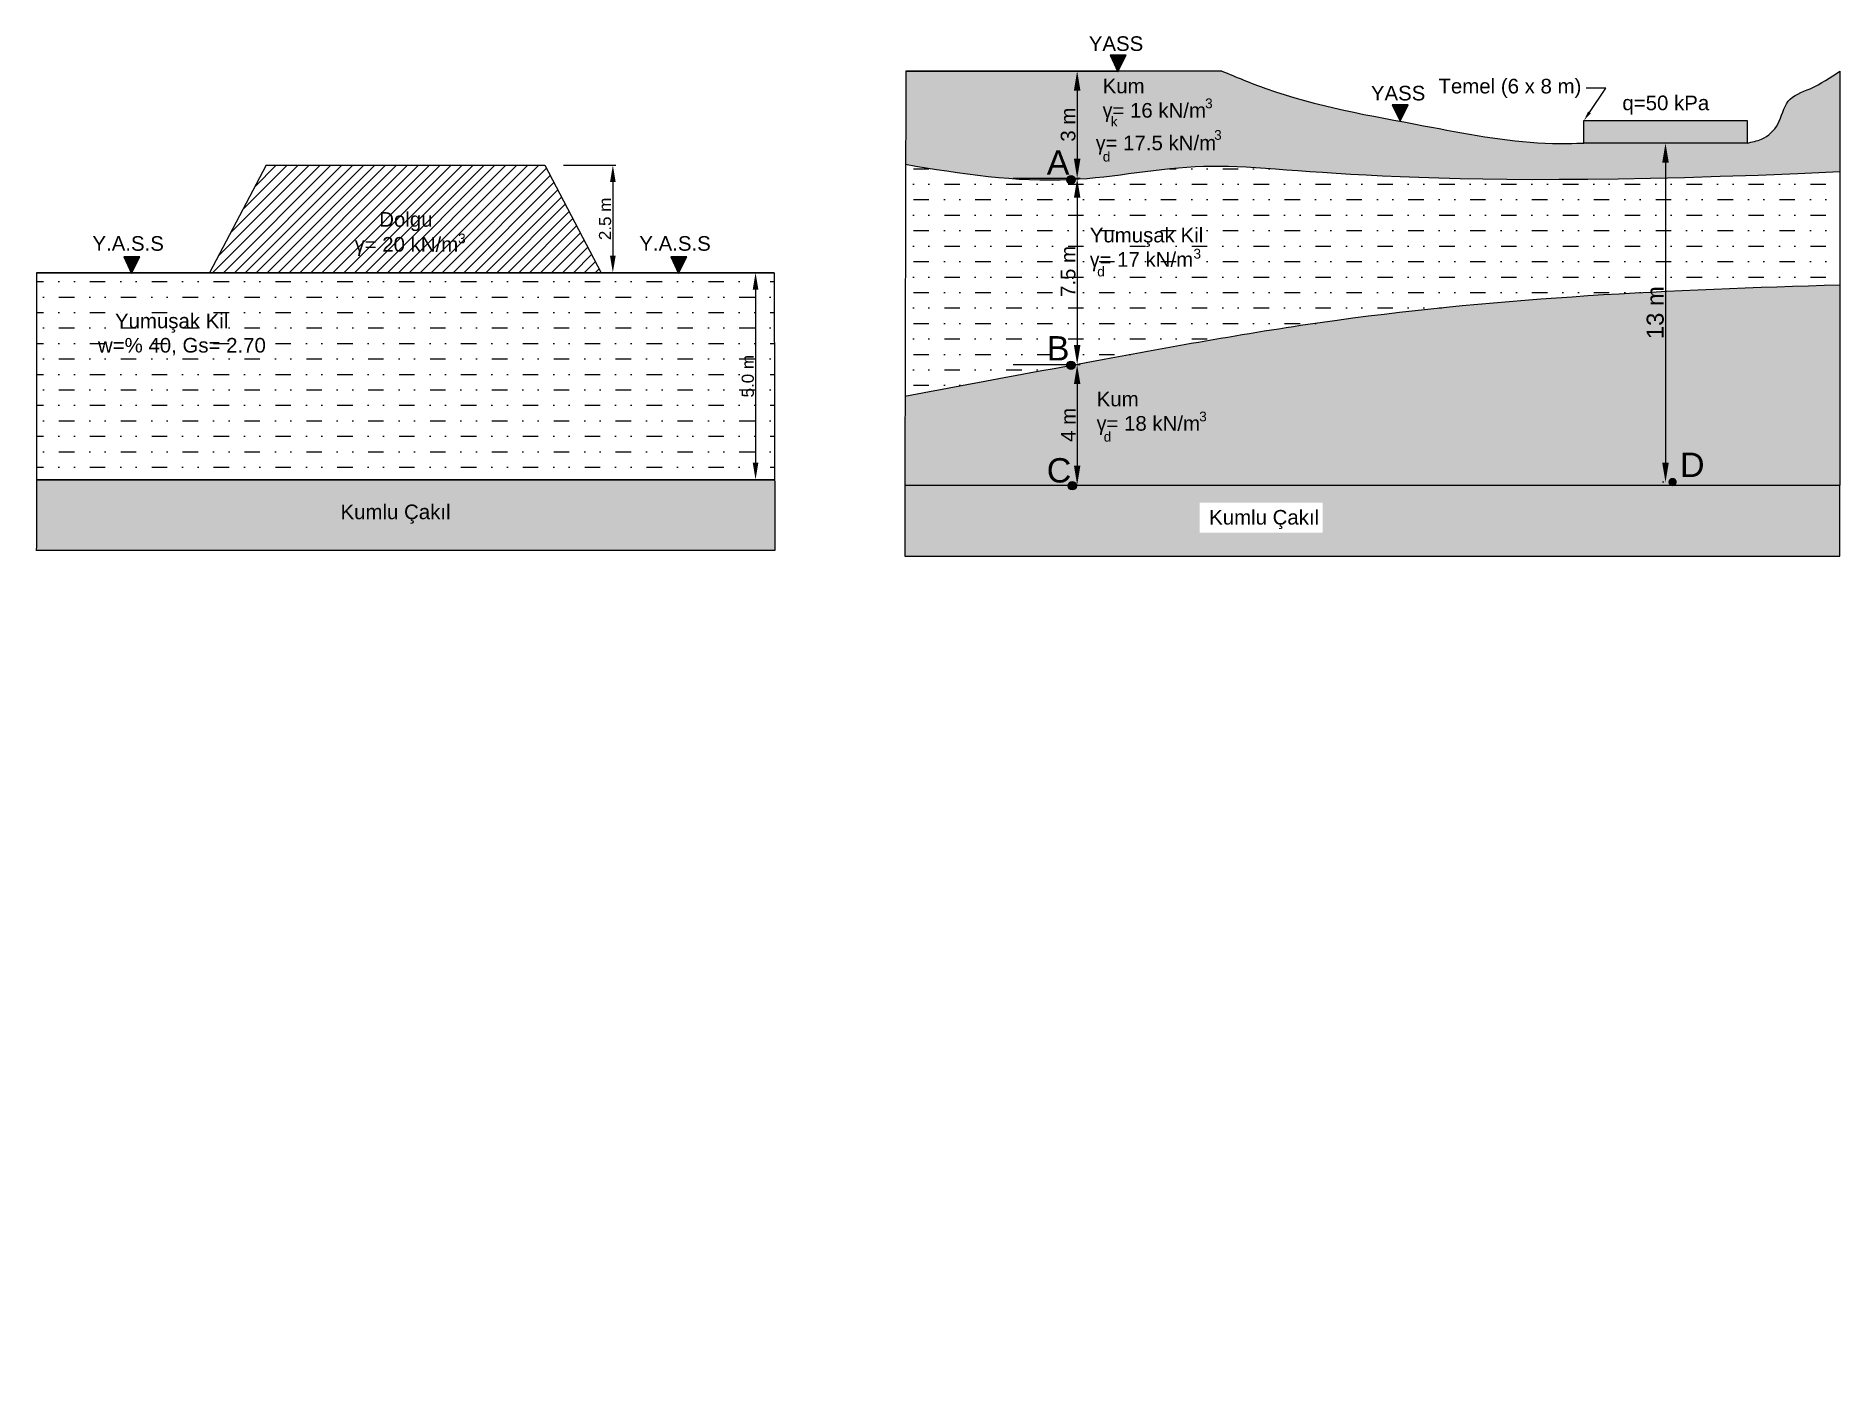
# Model space of a CAD drawing. Header units: millimetres. Extents: x 1113 to 1854, y 1893 to 2442.
import ezdxf
from ezdxf import colors
from ezdxf.entities.mleader import LeaderData, LeaderLine
from ezdxf.math import Vec2, Vec3

# ---------------------------------------------------------------- set-up
doc = ezdxf.new("R2010")
doc.units = ezdxf.units.MM
doc.styles.get("Standard").update_dxf_attribs({"font": 'arial.ttf'})
doc.dimstyles.new('ISO-25', dxfattribs={"dimtxt": 2.5, "dimasz": 2.5, "dimexe": 1.25, "dimexo": 0.625, "dimtad": 1, "dimtxsty": 'Standard', "dimcen": 2.5, "dimadec": 0, "dimazin": 0, "dimtfac": 1, "dimtmove": 0, "dimatfit": 3, "dimfxl": 1, "dimarcsym": 0})

# ---------------------------------------------------------------- blocks, each defined once
blk = doc.blocks.new('*D6')
at = {"color": 0, "lineweight": -2, "transparency": 16777216}
for p, q in [((1514.193118503229, 2427.711339740227), (1541.689256632962, 2427.711339740227)), ((1540.439256632962, 2419.711339740227), (1540.439256632962, 2391.675458269358)), ((1514.193118503229, 2383.675458269358), (1541.689256632962, 2383.675458269358))]:
    blk.add_line(p, q, dxfattribs=at)
at = {"color": 0, "transparency": 16777216}
for points in [[(1539.105923299629, 2419.711339740227), (1541.772589966296, 2419.711339740227), (1540.439256632962, 2427.711339740227)], [(1539.105923299629, 2391.675458269358), (1541.772589966296, 2391.675458269358), (1540.439256632962, 2383.675458269358)]]:
    blk.add_solid(points, dxfattribs=at)
at = {"layer": 'Defpoints', "color": 0, "transparency": 16777216}
for p in [(1513.568118503229, 2427.711339740227), (1513.568118503229, 2383.675458269358), (1540.439256632962, 2383.675458269358)]:
    blk.add_point(p, dxfattribs=at)
at = {"color": 0, "transparency": 16777216, "insert": (1536.748772321912, 2405.693399004793), "char_height": 6, "attachment_point": 5, "rotation": 90}
blk.add_mtext('3 m', dxfattribs=at)
blk = doc.blocks.new('*D4')
at = {"color": 0, "lineweight": -2, "transparency": 16777216}
for p, q in [((1514.193118503229, 2383.675458269358), (1541.689256632962, 2383.675458269358)), ((1540.439256632962, 2375.675458269358), (1540.439256632962, 2315.192464210217)), ((1514.818118503229, 2307.192464210217), (1541.689256632962, 2307.192464210217))]:
    blk.add_line(p, q, dxfattribs=at)
at = {"color": 0, "transparency": 16777216}
for points in [[(1539.105923299629, 2375.675458269358), (1541.772589966296, 2375.675458269358), (1540.439256632962, 2383.675458269358)], [(1539.105923299629, 2315.192464210217), (1541.772589966296, 2315.192464210217), (1540.439256632962, 2307.192464210217)]]:
    blk.add_solid(points, dxfattribs=at)
at = {"layer": 'Defpoints', "color": 0, "transparency": 16777216}
for p in [(1513.568118503229, 2383.675458269358), (1514.193118503229, 2307.192464210217), (1540.439256632962, 2307.192464210217)]:
    blk.add_point(p, dxfattribs=at)
at = {"color": 0, "transparency": 16777216, "insert": (1536.763097014954, 2345.433961239788), "char_height": 6, "attachment_point": 5, "rotation": 90}
blk.add_mtext('7.5 m', dxfattribs=at)
blk = doc.blocks.new('*D5')
at = {"color": 0, "lineweight": -2, "transparency": 16777216}
for p, q in [((1514.193118503229, 2307.192464210217), (1541.689256632962, 2307.192464210217)), ((1540.439256632962, 2299.192464210217), (1540.439256632962, 2265.72285238005)), ((1470.241324850789, 2257.72285238005), (1541.689256632962, 2257.72285238005))]:
    blk.add_line(p, q, dxfattribs=at)
at = {"color": 0, "transparency": 16777216}
for points in [[(1539.105923299629, 2299.192464210217), (1541.772589966296, 2299.192464210217), (1540.439256632962, 2307.192464210217)], [(1539.105923299629, 2265.72285238005), (1541.772589966296, 2265.72285238005), (1540.439256632962, 2257.72285238005)]]:
    blk.add_solid(points, dxfattribs=at)
at = {"layer": 'Defpoints', "color": 0, "transparency": 16777216}
for p in [(1513.568118503229, 2307.192464210217), (1469.616324850789, 2257.72285238005), (1540.439256632962, 2257.72285238005)]:
    blk.add_point(p, dxfattribs=at)
at = {"color": 0, "transparency": 16777216, "insert": (1536.812210248242, 2282.457658295134), "char_height": 6, "attachment_point": 5, "rotation": 90}
blk.add_mtext('4 m', dxfattribs=at)
blk = doc.blocks.new('*D7')
at = {"color": 0, "lineweight": -2, "transparency": 16777216}
for p, q in [((1781.411249923619, 2398.152280130863), (1780.786249923619, 2398.152280130863)), ((1782.036249923619, 2390.152280130863), (1782.036249923619, 2266.881127575436)), ((1781.411249923619, 2258.881127575436), (1780.786249923619, 2258.881127575436))]:
    blk.add_line(p, q, dxfattribs=at)
at = {"color": 0, "transparency": 16777216}
for points in [[(1780.702916590286, 2390.152280130863), (1783.369583256953, 2390.152280130863), (1782.036249923619, 2398.152280130863)], [(1780.702916590286, 2266.881127575436), (1783.369583256953, 2266.881127575436), (1782.036249923619, 2258.881127575436)]]:
    blk.add_solid(points, dxfattribs=at)
at = {"layer": 'Defpoints', "color": 0, "transparency": 16777216}
for p in [(1782.036249923619, 2398.152280130863), (1782.036249923619, 2258.881127575436), (1782.036249923619, 2258.881127575436)]:
    blk.add_point(p, dxfattribs=at)
at = {"color": 0, "transparency": 16777216, "insert": (1777.834851560727, 2328.51670385315), "char_height": 7, "attachment_point": 5, "rotation": 90}
blk.add_mtext('13 m', dxfattribs=at)
blk = doc.blocks.new('*D11')
at = {"color": 0, "lineweight": -2, "transparency": 16777216}
for p, q in [((1415.394315593625, 2344.938253462498), (1407.131841304531, 2344.938253462498)), ((1408.381841304531, 2337.938253462498), (1408.381841304531, 2266.94400978241)), ((1415.394315593625, 2259.94400978241), (1407.131841304531, 2259.94400978241))]:
    blk.add_line(p, q, dxfattribs=at)
at = {"color": 0, "transparency": 16777216}
for points in [[(1407.215174637864, 2337.938253462498), (1409.548507971198, 2337.938253462498), (1408.381841304531, 2344.938253462498)], [(1407.215174637864, 2266.94400978241), (1409.548507971198, 2266.94400978241), (1408.381841304531, 2259.94400978241)]]:
    blk.add_solid(points, dxfattribs=at)
at = {"layer": 'Defpoints', "color": 0, "transparency": 16777216}
for p in [(1416.019315593625, 2344.938253462498), (1408.381841304531, 2259.94400978241), (1416.019315593625, 2259.94400978241)]:
    blk.add_point(p, dxfattribs=at)
at = {"color": 0, "transparency": 16777216, "insert": (1405.203976365922, 2302.441131622455), "char_height": 5, "attachment_point": 5, "rotation": 90}
blk.add_mtext('5.0 m', dxfattribs=at)
blk = doc.blocks.new('*D12')
at = {"color": 0, "lineweight": -2, "transparency": 16777216}
for p, q in [((1329.491779619693, 2389.095644427721), (1351.027322065247, 2389.095644427721)), ((1349.777322065247, 2382.095644427721), (1349.777322065247, 2351.938253462498)), ((1345.644303646629, 2344.938253462498), (1351.027322065247, 2344.938253462498))]:
    blk.add_line(p, q, dxfattribs=at)
at = {"color": 0, "transparency": 16777216}
for points in [[(1348.610655398581, 2382.095644427721), (1350.943988731914, 2382.095644427721), (1349.777322065247, 2389.095644427721)], [(1348.610655398581, 2351.938253462498), (1350.943988731914, 2351.938253462498), (1349.777322065247, 2344.938253462498)]]:
    blk.add_solid(points, dxfattribs=at)
at = {"layer": 'Defpoints', "color": 0, "transparency": 16777216}
for p in [(1328.866779619693, 2389.095644427721), (1345.019303646629, 2344.938253462498), (1349.777322065247, 2344.938253462498)]:
    blk.add_point(p, dxfattribs=at)
at = {"color": 0, "transparency": 16777216, "insert": (1346.599457126639, 2367.01694894511), "char_height": 5, "attachment_point": 5, "rotation": 90}
blk.add_mtext('2.5 m', dxfattribs=at)

msp = doc.modelspace()

# ---------------------------------------------------------------- hatches: boundary and pattern name
h = msp.add_hatch(color=256)
h.dxf.hatch_style = 1
h.paths.add_polyline_path([(1557.059446308319, 2427.711339740227), (1557.352746921756, 2427.711339740227), (1560.538530380679, 2434.20583994177), (1554.001089286028, 2434.20583994177)])
h = msp.add_hatch()
h.set_pattern_fill('AR-SAND', color=256, scale=0.2)
h.set_pattern_definition([(37.50000000000001, (0, 0), (-0.3200062591968091, 9.788264746586847), [0, -7.721600000000001, 0, -8.636000000000001, 0, -8.255]), (7.499999999999999, (0, 0), (8.990465662760053, 14.33650201136709), [0, -4.1656, 0, -6.959600000000001, 0, -2.667]), (327.5, (-6.2484, 0), (15.81984740482916, 0.02874369357091524), [0, -2.54, 0, -9.144, 0, -11.938]), (317.5, (-6.2484, 0), (15.27112904944594, 4.458586465144326), [0, -1.27, 0, -5.9944, 0, -6.858000000000001])])
edge = h.paths.add_edge_path()
edge.add_spline(control_points=[(1853.656788424717, 2339.801312772641), (1784.523147776606, 2337.881756419271), (1683.168331405214, 2333.25059302309), (1579.347265092542, 2314.460343803554), (1543.560490912423, 2307.851447602586), (1539.609629945778, 2307.120447319953)], knot_values=[51.09142818055687, 51.09142818055687, 51.09142818055687, 51.09142818055687, 258.1167340268864, 355.206801487546, 367.2576242075462, 367.2576242075462, 367.2576242075462, 367.2576242075462], degree=3, periodic=0)
edge.add_arc((1537.897264480955, 2306.93885007959), 1.721967782172214, 0, 6.053620181227984, ccw=False)
edge.add_arc((1537.897264480955, 2306.93885007959), 1.721967782172214, -165.07779884020158, 0, ccw=False)
edge.add_spline(control_points=[(1536.233367699517, 2306.49543092849), (1514.049594015159, 2302.386619131179), (1491.882206179237, 2298.239478742278), (1469.71484258178, 2294.09228165651)], knot_values=[370.6904889367721, 370.6904889367721, 370.6904889367721, 370.6904889367721, 438.3601103463938, 438.3601103463938, 438.3601103463938, 438.3601103463938], degree=3, periodic=0)
edge.add_line((1469.714842581781, 2294.09228165651), (1469.616324850789, 2257.72285238005))
edge.add_line((1469.616324850789, 2257.72285238005), (1536.699513081429, 2257.72285238005))
edge.add_arc((1538.401390547824, 2257.460581275629), 1.721967782172214, 8.760757362473328, 171.2392426375267, ccw=False)
edge.add_line((1540.10326801422, 2257.72285238005), (1772.933979826097, 2257.72285238005))
edge.add_line((1772.933979826097, 2257.72285238005), (1853.656788424717, 2257.72285238005))
edge.add_line((1853.656788424717, 2257.72285238005), (1853.656788424717, 2339.801312772641))
edge = h.paths.add_edge_path()
edge.add_spline(control_points=[(1539.622966502933, 2383.297523746945), (1557.162569427302, 2384.367153547882), (1610.647293346777, 2395.650511089506), (1665.188893678141, 2377.723087977272), (1853.656788424717, 2386.416403873425)], knot_values=[73.91962848384945, 73.91962848384945, 73.91962848384945, 73.91962848384945, 126.8638125059697, 235.5787372767186, 235.5787372767186, 235.5787372767186, 235.5787372767186], degree=3, periodic=0)
edge.add_line((1853.656788424717, 2386.416403873425), (1853.656788424717, 2427.711339740227))
edge.add_spline(control_points=[(1853.656788424717, 2427.711339740227), (1849.789200548398, 2425.107857328281), (1843.098775329619, 2420.604170549195), (1830.835705126265, 2416.652474673247), (1829.440624948482, 2405.645478020942), (1822.576842254505, 2399.538868334957), (1817.545926542032, 2398.551573936034), (1815.511261420347, 2398.152280130863)], knot_values=[0, 0, 0, 0, 14.23403352586159, 24.62303117906179, 34.91376710107303, 44.00202721621254, 50.17359575254635, 50.17359575254635, 50.17359575254635, 50.17359575254635], degree=3, periodic=0)
edge.add_line((1815.511261420347, 2398.152280130863), (1748.56123842688, 2398.152280130863))
edge.add_spline(control_points=[(1748.561238426891, 2398.152280130863), (1748.561238426891, 2398.152280130863), (1724.461770192576, 2397.084425640841), (1677.896420707726, 2406.490351880305), (1632.345921383974, 2414.184031624722), (1605.837559158647, 2425.213978656282), (1599.835630769397, 2427.711339740227)], knot_values=[0, 0, 0, 0, 25.23610483232576, 76.52925610723551, 143.081507453035, 162.5603622316825, 162.5603622316825, 162.5603622316825, 162.5603622316825], degree=3, periodic=0)
edge.add_line((1599.835630769397, 2427.711339740227), (1557.352746921756, 2427.711339740227))
edge.add_line((1557.352746921756, 2427.711339740227), (1557.203103869107, 2427.406279196057))
edge.add_line((1557.203103869107, 2427.406279196057), (1557.059446308319, 2427.711339740227))
edge.add_line((1557.059446308319, 2427.711339740227), (1470.076790698138, 2427.711339740227))
edge.add_line((1470.076790698138, 2427.711339740227), (1469.973111390359, 2389.436430099598))
edge.add_spline(control_points=[(1469.973111390359, 2389.436430099598), (1492.064353995232, 2385.711302761888), (1514.153182493226, 2382.23077667459), (1536.198849292668, 2383.123464354283)], knot_values=[3.941767423807927, 3.941767423807927, 3.941767423807927, 3.941767423807927, 70.47466656461101, 70.47466656461101, 70.47466656461101, 70.47466656461101], degree=3, periodic=0)
edge.add_arc((1537.919165155276, 2383.048056293034), 1.721967782172214, 8.32995239200551, 177.4901122842417, ccw=False)
h.paths.add_polyline_path([(1543.086425800766, 2274.188217640291), (1543.086425800766, 2291.160932510687), (1530.722169320547, 2291.160932510687), (1530.722169320547, 2274.188217640291)], flags=24)
h.paths.add_polyline_path([(1785.109408177371, 2315.679391438416), (1785.109408177371, 2340.919500578934), (1770.684442283783, 2340.919500578934), (1770.684442283783, 2315.679391438416)], flags=9)
h.paths.add_polyline_path([(1784.41688219497, 2255.601244765316), (1799.505558866184, 2255.601244765316), (1799.505558866184, 2276.208338899013), (1784.41688219497, 2276.208338899013)], flags=9)
h.paths.add_polyline_path([(1524.760537681636, 2253.164075015373), (1539.849214352851, 2253.164075015373), (1539.849214352851, 2273.77116914907), (1524.760537681636, 2273.77116914907)], flags=9)
h.paths.add_polyline_path([(1589.319948128905, 2281.696965884001), (1594.427724390842, 2281.696965884001), (1594.427724390842, 2289.93980353748), (1589.319948128905, 2289.93980353748)], flags=24)
h.paths.add_polyline_path([(1550.143916348631, 2273.396745453422), (1555.251692610569, 2273.396745453422), (1555.251692610569, 2281.639583106901), (1550.143916348631, 2281.639583106901)], flags=24)
h.paths.add_polyline_path([(1546.343228431629, 2276.521180652205), (1592.030642550847, 2276.521180652205), (1592.030642550847, 2299.158141871715), (1546.343228431629, 2299.158141871715)], flags=24)
h.paths.add_polyline_path([(1542.984106564749, 2397.30117526673), (1542.984106564749, 2414.273890137125), (1530.619850084531, 2414.273890137125), (1530.619850084531, 2397.30117526673)], flags=24)
h.paths.add_polyline_path([(1595.453900858015, 2397.273131967308), (1600.561677119952, 2397.273131967308), (1600.561677119952, 2405.515969620787), (1595.453900858015, 2405.515969620787)], flags=24)
h.paths.add_polyline_path([(1549.774108276156, 2388.385576736533), (1554.881884538093, 2388.385576736533), (1554.881884538093, 2396.628414390012), (1549.774108276156, 2396.628414390012)], flags=24)
h.paths.add_polyline_path([(1546.58300989205, 2391.663920556663), (1598.65128468301, 2391.663920556663), (1598.65128468301, 2405.517561508358), (1546.58300989205, 2405.517561508358)], flags=24)
h.paths.add_polyline_path([(1591.750342232898, 2410.245648292555), (1596.858118494836, 2410.245648292555), (1596.858118494836, 2418.488485946034), (1591.750342232898, 2418.488485946034)], flags=24)
h.paths.add_polyline_path([(1552.852083744729, 2402.800218855652), (1557.646081016216, 2402.800218855652), (1557.646081016216, 2411.043056509131), (1552.852083744729, 2411.043056509131)], flags=24)
h.paths.add_polyline_path([(1548.78279838736, 2405.031111458216), (1594.470212506578, 2405.031111458216), (1594.470212506578, 2427.668072677725), (1548.78279838736, 2427.668072677725)], flags=24)
h.paths.add_polyline_path([(1525.435844639344, 2379.728086769663), (1539.794644093642, 2379.728086769663), (1539.794644093642, 2400.33518090336), (1525.435844639344, 2400.33518090336)], flags=9)
h = msp.add_hatch(color=256)
h.dxf.hatch_style = 1
h.paths.add_polyline_path([(1672.891935243269, 2407.378456536364), (1673.185235856706, 2407.378456536364), (1676.371019315629, 2413.872956737906), (1669.833578220978, 2413.872956737906)])
h = msp.add_hatch(color=256)
h.dxf.hatch_style = 1
h.paths.add_polyline_path([(1815.511261420347, 2398.152280130863), (1815.511261420347, 2407.4265097242), (1748.561238426891, 2407.4265097242), (1748.561238426891, 2398.152280130863)])
h = msp.add_hatch()
h.set_pattern_fill('MUDST', color=256)
h.set_pattern_definition([(0, (0, 0), (12.7, 6.35), [6.35, -6.35, 0, -6.35, 0, -6.35])])
edge = h.paths.add_edge_path()
edge.add_spline(control_points=[(1853.656788424717, 2386.416403873425), (1665.188893678141, 2377.723087977272), (1610.647293346777, 2395.650511089506), (1557.162569427302, 2384.367153547882), (1539.622966502933, 2383.297523746945)], knot_values=[73.91962848384946, 73.91962848384946, 73.91962848384946, 73.91962848384946, 182.6345532545984, 235.5787372767186, 235.5787372767186, 235.5787372767186, 235.5787372767186], degree=3, periodic=0)
edge.add_arc((1537.919165155276, 2383.048056293034), 1.721967782172214, 0, 8.32995239200551, ccw=False)
edge.add_arc((1537.919165155276, 2383.048056293034), 1.721967782172215, -182.50988771575828, 0, ccw=False)
edge.add_spline(control_points=[(1536.198849292668, 2383.123464354283), (1514.153182493226, 2382.23077667459), (1492.064353995232, 2385.711302761888), (1469.973111390359, 2389.436430099598)], knot_values=[3.941767423807931, 3.941767423807931, 3.941767423807931, 3.941767423807931, 70.47466656461101, 70.47466656461101, 70.47466656461101, 70.47466656461101], degree=3, periodic=0)
edge.add_line((1469.973111390359, 2389.436430099598), (1469.71484258178, 2294.09228165651))
edge.add_spline(control_points=[(1469.71484258178, 2294.09228165651), (1491.882206179237, 2298.239478742278), (1514.049594015159, 2302.386619131179), (1536.233367699517, 2306.49543092849)], knot_values=[370.6904889367721, 370.6904889367721, 370.6904889367721, 370.6904889367721, 438.3601103463938, 438.3601103463938, 438.3601103463938, 438.3601103463938], degree=3, periodic=0)
edge.add_arc((1537.897264480955, 2306.93885007959), 1.721967782172214, 180, 194.9222011597984, ccw=False)
edge.add_arc((1537.897264480955, 2306.93885007959), 1.721967782172215, 6.053620181227984, 180, ccw=False)
edge.add_spline(control_points=[(1539.609629945778, 2307.120447319953), (1543.560490912423, 2307.851447602586), (1579.347265092542, 2314.460343803554), (1683.168331405214, 2333.25059302309), (1784.523147776606, 2337.881756419271), (1853.656788424717, 2339.801312772641)], knot_values=[51.09142818055687, 51.09142818055687, 51.09142818055687, 51.09142818055687, 63.14225090055709, 160.2323183612167, 367.2576242075462, 367.2576242075462, 367.2576242075462, 367.2576242075462], degree=3, periodic=0)
edge.add_line((1853.656788424717, 2339.801312772641), (1853.656788424717, 2386.416403873425))
h.paths.add_polyline_path([(1542.98819933419, 2333.524002167483), (1542.98819933419, 2357.487167242517), (1530.623942853972, 2357.487167242517), (1530.623942853972, 2333.524002167483)], flags=24)
h.paths.add_polyline_path([(1785.109408177371, 2315.679391438416), (1785.109408177371, 2340.919500578934), (1770.684442283783, 2340.919500578934), (1770.684442283783, 2315.679391438416)], flags=25)
h.paths.add_polyline_path([(1524.433116126384, 2303.42979608191), (1538.750987886275, 2303.42979608191), (1538.750987886275, 2324.036890215607), (1524.433116126384, 2324.036890215607)], flags=25)
h.paths.add_polyline_path([(1586.969905690339, 2348.535756984291), (1592.077681952277, 2348.535756984291), (1592.077681952277, 2356.77859463777), (1586.969905690339, 2356.77859463777)], flags=8)
h.paths.add_polyline_path([(1547.475033998972, 2341.221233996741), (1552.582810260909, 2341.221233996741), (1552.582810260909, 2349.46407165022), (1547.475033998972, 2349.46407165022)], flags=24)
h.paths.add_polyline_path([(1544.098636079534, 2343.812114098665), (1593.682537853067, 2343.812114098665), (1593.682537853067, 2366.449075318174), (1544.098636079534, 2366.449075318174)], flags=24)
h = msp.add_hatch()
h.set_pattern_fill('ANSI31', color=256)
h.set_pattern_definition([(45, (4.703616455972224, 315.6301745485139), (-2.245064030267288, 2.245064030267288), [])])
h.paths.add_polyline_path([(1207.368803395358, 2389.095644427721), (1184.162138412662, 2344.938253462498), (1345.019303646629, 2344.938253462498), (1321.812638663933, 2389.095644427721)])
h = msp.add_hatch(color=256)
h.dxf.hatch_style = 1
h.paths.add_polyline_path([(1539.641132937448, 2383.048056293034, 1), (1536.197197373103, 2383.048056293034, 1)])
h = msp.add_hatch(color=256)
h.dxf.hatch_style = 1
h.paths.add_polyline_path([(1155.507769246189, 2351.432753664041), (1148.970328151538, 2351.432753664041), (1152.028685173829, 2344.938253462498), (1152.321985787265, 2344.938253462498)])
h = msp.add_hatch(color=256)
h.dxf.hatch_style = 1
h.paths.add_polyline_path([(1380.088541714046, 2351.432753664041), (1373.551100619396, 2351.432753664041), (1376.609457641687, 2344.938253462498), (1376.902758255123, 2344.938253462498)])
h = msp.add_hatch()
h.set_pattern_fill('MUDST', color=256)
h.set_pattern_definition([(0, (4.703616455972224, 315.6301745485139), (12.7, 6.35), [6.35, -6.35, 0, -6.35, 0, -6.35])])
h.paths.add_polyline_path([(1113.162126465666, 2344.938253462498), (1113.162126465666, 2259.94400978241), (1416.190819043697, 2259.94400978241), (1416.019315593625, 2344.938253462498), (1341.721017491242, 2344.938253462498), (1341.571374438593, 2344.633192918328), (1341.427716877806, 2344.938253462498)])
h.paths.add_polyline_path([(1139.699215551238, 2315.351069787832), (1189.283117324771, 2315.351069787832), (1189.283117324771, 2327.71532626805), (1139.699215551238, 2327.71532626805)], flags=24)
h = msp.add_hatch(color=256)
h.dxf.hatch_style = 1
h.paths.add_polyline_path([(1539.619232263127, 2306.93885007959, 1), (1536.175296698782, 2306.93885007959, 1)])
h = msp.add_hatch()
h.set_pattern_fill('GRAVEL', color=256, scale=0.8)
h.set_pattern_definition([(228.0127875, (19.56424937964675, 22.54115740235949), (-162.5600000127665, -182.8799999886543), [2.73377152, -270.64386911652]), (184.969741, (17.73544937964675, 20.50915740235951), (243.839999903524, 20.32000115758339), [4.691237759999995, -464.4323911481917]), (132.5104471, (13.06184937964674, 20.10275740235949), (203.2000000858199, -223.5199999219677), [3.30785216, -327.4777823528]), (267.273689, (5.137049379646744, 15.0227574023595), (20.3200000425578, 406.3999999978651), [4.272036159999996, -422.9314994059038]), (292.83365418, (4.933849379646745, 10.7555574023595), (-101.6000000085073, 243.8399999964437), [4.189069599999996, -414.7184619627517]), (357.2736889999999, (6.559449379646745, 6.89475740235946), (-406.3999999978651, 20.32000004255783), [4.272036159999996, -422.9314994059038]), (37.69424047, (10.82664937964675, 6.691557402359535), (-264.1599999882872, -203.2000000152033), [5.64954928, -559.3049225139761]), (72.25532837, (15.29704937964675, 10.1459574023595), (142.2400000382343, 447.0399999878309), [5.33375616, -528.04205281524]), (121.42956562, (16.92264937964674, 15.22595740235948), (-162.560000023065, 264.1599999858082), [4.286504, -424.3643655896961]), (175.2363583, (14.68744937964675, 18.88355740235949), (223.5199999967962, -20.32000003511405), [4.893706239999996, -239.7914955999999]), (222.3974378, (9.810649379646744, 19.28995740235951), (-243.8399999921973, -223.5200000085119), [6.328623360000001, -626.5341800974161]), (138.81407483, (25.25384937964674, 14.81955740235946), (-142.2399999914681, 121.9200000099135), [2.16003632, -213.844526594752]), (171.4692344, (23.62824937964675, 16.2419574023595), (264.1600000071173, -40.63999995389874), [4.10945584, -406.83711197632]), (225, (19.56424937964675, 16.8515574023595), (-2.842170943040401e-15, -20.32000000000192), [2.87367472, -25.863144867424]), (203.19859051, (18.14184937964675, 19.28995740235951), (101.6000000027687, 40.63999999287467), [1.547530559999999, -153.2049789511518]), (291.80140949, (16.71944937964675, 18.6803574023595), (-20.32000000425197, 60.95999999858298), [2.18852496, -107.23802392]), (30.96375653, (17.53224937964674, 16.64835740235947), (60.96000000149107, 40.639999997769), [3.554557279999998, -114.9303852232799]), (161.56505118, (20.58024937964674, 18.47715740235947), (40.64000000106066, -20.31999999787003), [2.57029712, -61.687184934624]), (16.389540334, (4.933849379646745, 18.6803574023595), (203.2000000000012, 60.96000000000195), [3.600704, -356.470613380312]), (70.34617594, (8.388249379646744, 19.69635740235947), (-81.28000000743452, -223.5199999973633), [3.02079152, -299.0577254256]), (293.19859051, (20.58024937964674, 22.54115740235949), (-40.6399999929061, 101.6000000028423), [3.095040799999998, -151.6574687111518]), (343.6104596700001, (21.79944937964674, 19.69635740235947), (-203.2000000042583, 60.95999998578287), [3.600703999999998, -356.4706133803197]), (339.44395478, (4.933849379646745, 6.081957402359535), (-101.5999999999989, 40.64000000000168), [3.472281599999997, -170.1418745048479]), (294.7751406, (8.185049379646745, 4.862757402359534), (-101.6000001209354, 223.5199999450181), [2.90937696, -288.02874704576]), (66.80140949, (20.78344937964675, 2.221157402359495), (40.63999999361839, 101.6000000025544), [3.0950408, -151.657468711152]), (17.35402464, (22.00264937964674, 5.065957402359459), (-264.1599999947442, -81.2800000170597), [3.406261920000001, -337.2190078416]), (69.44395478, (10.82664937964675, 2.221157402359495), (-40.64000000070769, -101.5999999997171), [1.7361408, -171.878015304848]), (101.309932474, (19.56424937964675, 2.221157402359495), (-20.3200000000032, 81.28000000000296), [1.0361168, -102.575959716208]), (165.963756532, (19.36104937964675, 3.237157402359458), (60.95999999999611, -20.31999999999892), [4.189069600000001, -79.592436712552]), (186.00900596, (15.29704937964675, 4.253157402359534), (203.199999998923, 20.32000001063483), [3.882135999999998, -384.3309189066958]), (303.69006753, (17.53224937964674, 14.81955740235946), (-20.32000000282375, 40.63999999858962), [2.93059104, -70.33421087744]), (353.15722659, (19.15784937964675, 12.38115740235946), (345.4400000021255, -40.63999998191515), [5.11645408, -506.528072520248]), (60.9453959, (24.23784937964675, 11.77155740235946), (-81.2800000022375, -142.239999998722), [2.09206592, -207.11513854488]), (90, (25.25384937964674, 13.60035740235946), (-20.32, 20.32), [1.2192, -19.1008]), (120.25643716, (14.89064937964675, 4.862757402359534), (81.27999999005732, -142.2400000056784), [2.822935680000001, -279.4715261856]), (48.01278749999999, (13.46824937964674, 7.301157402359536), (162.5600000134027, 182.8799999880816), [5.467543040000001, -267.91009759652]), (0, (17.12584937964674, 11.3651574023595), (20.32, 20.32), [5.283200000000001, -15.0368]), (325.3048465, (22.40904937964675, 11.3651574023595), (203.2000000769723, -142.2399998900366), [3.21287648, -318.0745337931201]), (254.0546040999999, (25.05064937964675, 9.5363574023595), (-20.31999999858046, -81.28000000035797), [2.95863264, -144.973200310176]), (207.64597536, (24.23784937964675, 6.691557402359535), (-386.0800000141868, -203.199999973046), [4.817160799999995, -476.8997153835037]), (175.42607874, (19.97064937964674, 4.456357402359458), (-264.1599999999906, 20.31999999999583), [5.096235679999999, -504.52677164992])])
h.paths.add_polyline_path([(1112.931893541991, 2259.94400978241), (1112.931893541991, 2230.838664155386), (1416.249548517299, 2230.838664155386), (1416.249548517299, 2259.94400978241)])
h.paths.add_polyline_path([(1234.11997146243, 2240.36530360421), (1284.632931898992, 2240.36530360421), (1284.632931898992, 2252.729560084428), (1234.11997146243, 2252.729560084428)], flags=24)
h = msp.add_hatch(color=256)
h.dxf.hatch_style = 1
h.paths.add_polyline_path([(1786.652019132786, 2258.990832895406, 1), (1783.208083568442, 2258.990832895406, 1)])
h = msp.add_hatch()
h.set_pattern_fill('GRAVEL', color=256, scale=0.8)
h.set_pattern_definition([(228.0127875, (376.2486806884444, 20.31999999999999), (-162.5600000127665, -182.8799999886543), [2.73377152, -270.64386911652]), (184.969741, (374.4198806884444, 18.28800000000001), (243.839999903524, 20.32000115758339), [4.691237759999996, -464.4323911481918]), (132.5104471, (369.7462806884444, 17.88159999999999), (203.2000000858199, -223.5199999219677), [3.30785216, -327.4777823528]), (267.273689, (361.8214806884444, 12.80160000000001), (20.3200000425578, 406.3999999978651), [4.272036159999997, -422.9314994059038]), (292.83365418, (361.6182806884444, 8.534400000000005), (-101.6000000085073, 243.8399999964437), [4.189069599999997, -414.7184619627518]), (357.2736889999999, (363.2438806884444, 4.673599999999993), (-406.3999999978651, 20.32000004255783), [4.272036159999997, -422.9314994059038]), (37.69424047, (367.5110806884445, 4.470400000000012), (-264.1599999882872, -203.2000000152033), [5.64954928, -559.3049225139761]), (72.25532837, (371.9814806884444, 7.924800000000005), (142.2400000382343, 447.0399999878309), [5.33375616, -528.04205281524]), (121.42956562, (373.6070806884445, 13.00479999999999), (-162.560000023065, 264.1599999858082), [4.286504, -424.3643655896961]), (175.2363583, (371.3718806884444, 16.66239999999999), (223.5199999967962, -20.32000003511405), [4.893706239999997, -239.7914955999999]), (222.3974378, (366.4950806884444, 17.06880000000001), (-243.8399999921973, -223.5200000085119), [6.328623360000001, -626.5341800974161]), (138.81407483, (381.9382806884444, 12.5984), (-142.2399999914681, 121.9200000099135), [2.16003632, -213.844526594752]), (171.4692344, (380.3126806884444, 14.02080000000001), (264.1600000071173, -40.63999995389874), [4.10945584, -406.83711197632]), (225, (376.2486806884444, 14.63040000000001), (-2.842170943040401e-15, -20.32000000000192), [2.87367472, -25.863144867424]), (203.19859051, (374.8262806884445, 17.06880000000001), (101.6000000027687, 40.63999999287467), [1.547530559999999, -153.2049789511519]), (291.80140949, (373.4038806884444, 16.45920000000001), (-20.32000000425197, 60.95999999858298), [2.18852496, -107.23802392]), (30.96375653, (374.2166806884445, 14.4272), (60.96000000149107, 40.639999997769), [3.554557279999998, -114.93038522328]), (161.56505118, (377.2646806884444, 16.256), (40.64000000106066, -20.31999999787003), [2.57029712, -61.687184934624]), (16.389540334, (361.6182806884444, 16.45920000000001), (203.2000000000012, 60.96000000000195), [3.600704, -356.470613380312]), (70.34617594, (365.0726806884444, 17.4752), (-81.28000000743452, -223.5199999973633), [3.02079152, -299.0577254256]), (293.19859051, (377.2646806884444, 20.31999999999999), (-40.6399999929061, 101.6000000028423), [3.095040799999999, -151.6574687111519]), (343.6104596700001, (378.4838806884444, 17.4752), (-203.2000000042583, 60.95999998578287), [3.600703999999999, -356.4706133803198]), (339.44395478, (361.6182806884444, 3.860800000000012), (-101.5999999999989, 40.64000000000168), [3.472281599999998, -170.1418745048479]), (294.7751406, (364.8694806884444, 2.641600000000011), (-101.6000001209354, 223.5199999450181), [2.90937696, -288.02874704576]), (66.80140949, (377.4678806884444, 0), (40.63999999361839, 101.6000000025544), [3.0950408, -151.657468711152]), (17.35402464, (378.6870806884444, 2.844799999999992), (-264.1599999947442, -81.2800000170597), [3.406261920000001, -337.2190078416]), (69.44395478, (367.5110806884445, 0), (-40.64000000070769, -101.5999999997171), [1.7361408, -171.878015304848]), (101.309932474, (376.2486806884444, 0), (-20.3200000000032, 81.28000000000296), [1.0361168, -102.575959716208]), (165.963756532, (376.0454806884445, 1.015999999999991), (60.95999999999611, -20.31999999999892), [4.189069600000001, -79.592436712552]), (186.00900596, (371.9814806884444, 2.032000000000011), (203.199999998923, 20.32000001063483), [3.882135999999998, -384.3309189066958]), (303.69006753, (374.2166806884445, 12.5984), (-20.32000000282375, 40.63999999858962), [2.93059104, -70.33421087744]), (353.15722659, (375.8422806884444, 10.16), (345.4400000021255, -40.63999998191515), [5.11645408, -506.528072520248]), (60.9453959, (380.9222806884444, 9.550399999999996), (-81.2800000022375, -142.239999998722), [2.09206592, -207.11513854488]), (90, (381.9382806884444, 11.3792), (-20.32, 20.32), [1.2192, -19.1008]), (120.25643716, (371.5750806884444, 2.641600000000011), (81.27999999005732, -142.2400000056784), [2.822935680000001, -279.4715261856]), (48.01278749999999, (370.1526806884444, 5.080000000000013), (162.5600000134027, 182.8799999880816), [5.467543040000001, -267.91009759652]), (0, (373.8102806884444, 9.144000000000005), (20.32, 20.32), [5.283200000000001, -15.0368]), (325.3048465, (379.0934806884444, 9.144000000000005), (203.2000000769723, -142.2399998900366), [3.21287648, -318.0745337931201]), (254.0546040999999, (381.7350806884444, 7.315200000000004), (-20.31999999858046, -81.28000000035797), [2.95863264, -144.973200310176]), (207.64597536, (380.9222806884444, 4.470400000000012), (-386.0800000141868, -203.199999973046), [4.817160799999996, -476.8997153835038]), (175.42607874, (376.6550806884444, 2.235199999999992), (-264.1599999999906, 20.31999999999583), [5.096235679999999, -504.52677164992])])
h.paths.add_polyline_path([(1853.656788424717, 2257.72285238005), (1469.616324850789, 2257.72285238005), (1469.616324850789, 2228.617506753027), (1853.656788424717, 2228.617506753027)])
h.paths.add_polyline_path([(1590.804402771228, 2238.14414620185), (1641.31736320779, 2238.14414620185), (1641.31736320779, 2250.508402682069), (1590.804402771228, 2250.508402682069)], flags=16)
h = msp.add_hatch(color=256)
h.dxf.hatch_style = 1
h.paths.add_polyline_path([(1540.123358329996, 2257.460581275629, 1), (1536.679422765652, 2257.460581275629, 1)])
h = msp.add_hatch()
h.set_pattern_fill('AR-SAND', color=256, scale=0.2)
h.set_pattern_definition([(37.50000000000001, (0, -398.4032608262428), (-0.3200062591968091, 9.788264746586847), [0, -7.721600000000001, 0, -8.636000000000001, 0, -8.255]), (7.499999999999999, (0, -398.4032608262428), (8.990465662760053, 14.33650201136709), [0, -4.1656, 0, -6.959600000000001, 0, -2.667]), (327.5, (-6.2484, -398.4032608262428), (15.81984740482916, 0.02874369357091524), [0, -2.54, 0, -9.144, 0, -11.938]), (317.5, (-6.2484, -398.4032608262428), (15.27112904944594, 4.458586465144326), [0, -1.27, 0, -5.9944, 0, -6.858000000000001])])
h.paths.add_polyline_path([(1301.520613653882, 1893.270057686421), (1362.43716581284, 1893.270057686421), (1362.43716581284, 1923.452672645767), (1301.520613653882, 1923.452672645767)], flags=24)

# ---------------------------------------------------------------- linework, layer by layer
for p, q in [((1554.001089286028, 2434.20583994177), (1557.203103869107, 2427.406279196057)), ((1560.538530380679, 2434.20583994177), (1554.001089286028, 2434.20583994177)), ((1557.203103869107, 2427.406279196057), (1560.538530380679, 2434.20583994177)), ((1470.076790698138, 2427.711339740227), (1469.616324850789, 2257.72285238005)), ((1599.835630769397, 2427.711339740227), (1557.059446308319, 2427.711339740227)), ((1853.656788424717, 2427.711339740227), (1853.656788424717, 2257.72285238005)), ((1669.833578220978, 2413.872956737906), (1673.035592804057, 2407.073395992193)), ((1676.371019315629, 2413.872956737906), (1669.833578220978, 2413.872956737906)), ((1673.035592804057, 2407.073395992193), (1676.371019315629, 2413.872956737906)), ((1207.368803395358, 2389.095644427721), (1184.162138412662, 2344.938253462498)), ((1207.368803395358, 2389.095644427721), (1321.812638663933, 2389.095644427721)), ((1321.812638663933, 2389.095644427721), (1345.019303646629, 2344.938253462498)), ((1148.970328151538, 2351.432753664041), (1152.172342734616, 2344.633192918328)), ((1155.507769246189, 2351.432753664041), (1148.970328151538, 2351.432753664041)), ((1152.172342734616, 2344.633192918328), (1155.507769246189, 2351.432753664041)), ((1373.551100619396, 2351.432753664041), (1376.753115202474, 2344.633192918328)), ((1380.088541714046, 2351.432753664041), (1373.551100619396, 2351.432753664041)), ((1376.753115202474, 2344.633192918328), (1380.088541714046, 2351.432753664041)), ((1113.162126465666, 2344.938253462498), (1113.162126465666, 2232.654408385448)), ((1184.162138412662, 2344.938253462498), (1345.019303646629, 2344.938253462498)), ((1416.019315593625, 2344.938253462498), (1416.249548517299, 2230.838664155386)), ((1112.931893541991, 2259.94400978241), (1416.249548517299, 2259.94400978241)), ((1416.019315593625, 2259.94400978241), (1113.162126465666, 2259.94400978241)), ((1469.616324850789, 2257.72285238005), (1772.933979826097, 2257.72285238005)), ((1469.616324850789, 2257.72285238005), (1469.616324850789, 2228.617506753027)), ((1772.933979826097, 2257.72285238005), (1853.656788424717, 2257.72285238005)), ((1853.656788424717, 2228.617506753027), (1853.656788424717, 2257.72285238005)), ((1853.656788424717, 2228.617506753027), (1853.656788424717, 2257.72285238005)), ((1113.162126465666, 2232.654408385448), (1112.931893541991, 2230.838664155386)), ((1416.249548517299, 2230.838664155386), (1112.931893541991, 2230.838664155386)), ((1469.616324850789, 2228.617506753027), (1772.933979826097, 2228.617506753027)), ((1772.933979826097, 2228.617506753027), (1853.656788424717, 2228.617506753027))]:
    msp.add_line(p, q)
at = {"lineweight": 30}
for p, q in [((1470.076790698138, 2427.711339740227), (1557.059446308319, 2427.711339740227)), ((1113.162126465666, 2344.938253462498), (1416.019315593625, 2344.938253462498))]:
    msp.add_line(p, q, dxfattribs=at)
msp.add_lwpolyline([(1748.561238426891, 2407.4265097242), (1815.511261420347, 2407.4265097242), (1815.511261420347, 2398.152280130863), (1748.561238426891, 2398.152280130863)], close=True)
for centre in [(1537.919165155276, 2383.048056293034), (1537.897264480955, 2306.93885007959), (1538.401390547824, 2257.460581275629)]:
    msp.add_circle(centre, 1.721967782172214)
for points, knots in [([(1599.835630769397, 2427.711339740227), (1605.837559158647, 2425.213978656282), (1632.345921383974, 2414.184031624722), (1677.896420707726, 2406.490351880305), (1724.461770192576, 2397.084425640841), (1748.561238426891, 2398.152280130863), (1748.561238426891, 2398.152280130863)], [0, 0, 0, 0, 19.47885477864752, 86.03110612444704, 137.3242573993568, 162.5603622316825, 162.5603622316825, 162.5603622316825, 162.5603622316825]), ([(1469.973111390359, 2389.436430099598), (1492.582768013342, 2385.623885396299), (1533.392608614927, 2379.204086888922), (1610.011779353419, 2395.859399867676), (1665.188893678141, 2377.723087977272), (1853.656788424717, 2386.416403873425)], [3.941767423807927, 3.941767423807927, 3.941767423807927, 3.941767423807927, 72.03599057870173, 126.8638125059697, 235.5787372767186, 235.5787372767186, 235.5787372767186, 235.5787372767186]), ([(1853.656788424717, 2339.801312772641), (1784.523147776606, 2337.881756419271), (1683.168331405214, 2333.25059302309), (1555.966069358069, 2310.228654508644), (1496.8887080792, 2299.176123845159), (1469.616324850789, 2294.073850396021)], [51.09142818055687, 51.09142818055687, 51.09142818055687, 51.09142818055687, 258.1167340268864, 355.206801487546, 438.4603576842761, 438.4603576842761, 438.4603576842761, 438.4603576842761])]:
    msp.add_open_spline(points, degree=3, knots=knots)
msp.add_spline([(1815.511261420347, 2398.152280130863), (1821.462881162304, 2399.785216334706), (1828.172376606489, 2405.915399268754), (1832.389773269616, 2415.302241719888), (1841.399665199782, 2420.474583514949), (1853.656788424717, 2427.711339740227)], degree=3)

# ---------------------------------------------------------------- texts
at = {"attachment_point": 1}
for s, width, insert, char_height in [('   YASS', 80.52289054959147, (1538.232482258444, 2441.970778662057), 6), ('Kum\\P{\\fSymbol|b0|i0|c2|p18;g}= 16 kN/m', 80.52289054959147, (1550.896713803458, 2424.580078134751), 6), ('3', 70.29200401134403, (1592.984994347496, 2416.446193995147), 4), ('   YASS', 80.52289054959147, (1654.064971193394, 2421.637895458193), 6), ('    q=50 kPa', 80.52289054959147, (1755.020173098509, 2417.633968633625), 6), ('k', 70.29200401134403, (1554.223161507348, 2408.984393480482), 4), ('\\P{\\fSymbol|b0|i0|c2|p18;g}= 17.5 kN/m', 80.52289054959147, (1548.087335775251, 2411.212887233199), 6), ('3', 70.29200401134403, (1596.688552972612, 2403.473677669901), 4), ('A', 109.2338919609792, (1527.956308486548, 2395.188523331736), 10), ('d', 70.29200401134403, (1550.965104183386, 2394.569751361362), 4), ('Dolgu', 80.52289054959147, (1253.836863492428, 2369.800905844059), 6), ('Yumuşak Kil\\P{\\fSymbol|b0|i0|c2|p18;g}= 17 kN/m', 80.52289054959147, (1545.623192696178, 2363.3610807752), 6), ('Y.A.S.S', 80.52289054959147, (1136.068105326213, 2359.930760968525), 6), ('3', 70.29200401134403, (1286.247225890079, 2360.981881409817), 4), ('Y.A.S.S', 80.52289054959147, (1360.648877794071, 2359.930760968525), 6), ('3', 70.29200401134403, (1588.204557804937, 2354.736302686883), 4), ('d', 70.29200401134403, (1548.666029906202, 2347.405408621571), 4), ('   Yumuşak Kil\\Pw=% 40, Gs= 2.70', 80.52289054959147, (1138.341530689844, 2328.14762708218), 6), ('B', 109.2338919609792, (1527.956308486548, 2318.890232643984), 10), ('Kum\\P{\\fSymbol|b0|i0|c2|p18;g}= 18 kN/m', 80.52289054959147, (1548.457143847727, 2296.07014732874), 6), ('3', 70.29200401134403, (1590.554600243502, 2287.897511586593), 4), ('d', 70.29200401134403, (1551.334912255862, 2279.580920078252), 4), ('C', 109.2338919609792, (1527.956308486548, 2268.795043637474), 10), ('D', 109.2338919609792, (1787.994644814342, 2271.06168132739), 10), ('\\pt102; Kumlu Çakıl', 228.5171142549716, (1235.61997146243, 2249.74388477747), 6), ('\\pt102; Kumlu Çakıl', 228.5171142549716, (1592.304402771228, 2247.522727375111), 6)]:
    msp.add_mtext_dynamic_manual_height_columns(s, width=width, gutter_width=12.5, heights=[0], dxfattribs=dict(at, insert=insert, char_height=char_height))
at = {"insert": (1243.842225982481, 2359.570632462776), "char_height": 6, "width": 44.39652114597545, "attachment_point": 1}
msp.add_mtext('{\\fSymbol|b0|i0|c2|p18;g}= 20 kN/m', dxfattribs=at)

# ---------------------------------------------------------------- dimensions: what is measured, and where the dimension line sits
for base, p1, p2, text, override, picture, middle in [((1540.439256632962, 2383.675458269358), (1513.568118503229, 2427.711339740227), (1513.568118503229, 2383.675458269358), '3 m', {"dimtxt": 6, "dimasz": 8}, '*D6', (1536.748772321912, 2405.693399004793)), ((1782.036249923619, 2258.881127575436), (1782.036249923619, 2398.152280130863), (1782.036249923619, 2258.881127575436), '13 m', {"dimtxt": 7, "dimasz": 8}, '*D7', (1777.834851560727, 2328.51670385315)), ((1349.777322065247, 2344.938253462498), (1328.866779619693, 2389.095644427721), (1345.019303646629, 2344.938253462498), '2.5 m', {"dimtxt": 5, "dimasz": 7}, '*D12', (1346.599457126639, 2367.01694894511)), ((1540.439256632962, 2307.192464210217), (1513.568118503229, 2383.675458269358), (1514.193118503229, 2307.192464210217), '7.5 m', {"dimtxt": 6, "dimasz": 8}, '*D4', (1536.763097014954, 2345.433961239788)), ((1408.381841304531, 2259.94400978241), (1416.019315593625, 2344.938253462498), (1416.019315593625, 2259.94400978241), '5.0 m', {"dimtxt": 5, "dimasz": 7}, '*D11', (1405.203976365922, 2302.441131622455)), ((1540.439256632962, 2257.72285238005), (1513.568118503229, 2307.192464210217), (1469.616324850789, 2257.72285238005), '4 m', {"dimtxt": 6, "dimasz": 8}, '*D5', (1536.812210248242, 2282.457658295134))]:
    dim = msp.add_linear_dim(base=base, p1=p1, p2=p2, angle=90, text=text, dimstyle='ISO-25', override=override)
    dim.commit()
    dim.dimension.update_dxf_attribs({"geometry": picture, "text_midpoint": middle})

# ---------------------------------------------------------------- leaders
ml = msp.add_multileader_mtext('Standard')
ml.set_content('Temel (6 x 8 m)', color=256)
ml.set_leader_properties()
ml.build(insert=Vec2(0, 0))
ctx = ml.context
ctx.base_point, ctx.char_height, ctx.plane_origin = Vec3(1687.29910380829, 2420.631400945903), 6, Vec3(1748.561238426891, 2407.4265097242)
ctx.text_align_type = 2
notes = []
notes.append((ctx, [(0, (1, 1, 0), (1757.481914176639, 2420.631400945903), (-1, 0), 8, [(0, [(1748.561238426891, 2407.4265097242)], 0, [])])]))
ctx.mtext.insert, ctx.mtext.alignment, ctx.mtext.flow_direction = Vec3(1747.481914176639, 2424.513392760364), 3, 5
for ctx, leaders in notes:
    for number, flags, end, landing, length, lines in leaders:
        leader = LeaderData()
        leader.index, (leader.has_last_leader_line, leader.has_dogleg_vector, leader.attachment_direction) = number, flags
        leader.last_leader_point, leader.dogleg_vector, leader.dogleg_length = Vec3(end), Vec3(landing), length
        for number, points, colour, breaks in lines:
            line = LeaderLine()
            line.index, line.vertices, line.color, line.breaks = number, Vec3.list(points), colors.encode_raw_color(colour), breaks
            leader.lines.append(line)
        ctx.leaders.append(leader)

doc.saveas('drawing.dxf')
